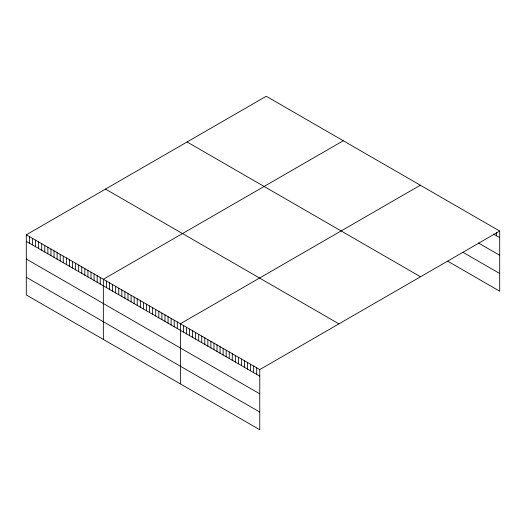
<?xml version="1.0" encoding="UTF-8"?>
<svg xmlns="http://www.w3.org/2000/svg" width="526" height="526" viewBox="0 0 526 526"><rect width="100%" height="100%" fill="white"/><g stroke="black" fill="none" stroke-linecap="round" stroke-linejoin="round"><path stroke-width="0.79" d="M26.3 234.8L259.759 369.581L259.759 429.735L26.3 294.948L26.3 234.8L266.241 96.265L499.7 231.052L499.7 291.2L447.804 261.238M343.287 140.744L103.339 279.28L103.339 339.428M420.327 185.224L180.379 323.753L180.379 383.908M259.759 369.581L499.7 231.052M493.592 234.077L499.7 237.601M478.331 242.953L499.7 255.288M463.064 252.362L499.7 273.513M187.065 141.981L420.517 276.768M105.483 189.084L338.935 323.865M26.3 241.342L259.759 376.129M26.3 259.035L259.759 393.816M26.3 277.261L259.759 412.042M496.649 232.564L496.649 235.839M256.701 367.819L256.701 374.367M253.65 366.057L253.65 372.605M250.6 364.294L250.6 370.843M247.542 362.532L247.542 369.081M244.491 360.77L244.491 367.319M241.441 359.008L241.441 365.557M238.383 357.246L238.383 363.795M235.332 355.484L235.332 362.026M232.282 353.722L232.282 360.264M229.224 351.96L229.224 358.502M226.173 350.191L226.173 356.74M223.123 348.429L223.123 354.978M220.065 346.667L220.065 353.216M217.014 344.905L217.014 351.453M213.964 343.143L213.964 349.691M210.906 341.381L210.906 347.929M207.855 339.618L207.855 346.167M204.805 337.856L204.805 344.405M201.754 336.094L201.754 342.643M198.696 334.332L198.696 340.881M195.646 332.57L195.646 339.119M192.595 330.808L192.595 337.35M189.538 329.046L189.538 335.588M186.487 327.284L186.487 333.826M183.436 325.515L183.436 332.064M177.301 321.978L177.301 328.526M174.218 320.196L174.218 326.745M171.134 318.421L171.134 324.963M168.057 316.639L168.057 323.188M164.973 314.857L164.973 321.406M161.89 313.082L161.89 319.63M158.813 311.3L158.813 317.849M155.729 309.525L155.729 316.067M152.645 307.743L152.645 314.292M149.562 305.961L149.562 312.51M146.484 304.186L146.484 310.735M143.401 302.404L143.401 308.953M140.317 300.629L140.317 307.171M137.24 298.847L137.24 305.396M134.156 297.065L134.156 303.614M131.073 295.29L131.073 301.839M127.996 293.508L127.996 300.057M124.912 291.733L124.912 298.275M121.828 289.951L121.828 296.5M118.751 288.176L118.751 294.718M115.667 286.394L115.667 292.943M112.584 284.612L112.584 291.161M109.507 282.837L109.507 289.385M106.423 281.055L106.423 287.604M100.256 277.498L100.256 284.047M97.178 275.716L97.178 282.265M94.095 273.941L94.095 280.49M91.011 272.159L91.011 278.708M87.934 270.384L87.934 276.926M84.85 268.602L84.85 275.151M81.767 266.82L81.767 273.369M78.69 265.045L78.69 271.594M75.606 263.263L75.606 269.812M72.522 261.488L72.522 268.03M69.445 259.706L69.445 266.255M66.361 257.924L66.361 264.473M63.278 256.149L63.278 262.698M60.201 254.367L60.201 260.916M57.117 252.592L57.117 259.134M54.033 250.81L54.033 257.359M50.95 249.028L50.95 255.577M47.873 247.253L47.873 253.802M44.789 245.471L44.789 252.02M41.705 243.696L41.705 250.238M38.628 241.914L38.628 248.463M35.544 240.132L35.544 246.681M32.461 238.357L32.461 244.906M29.384 236.575L29.384 243.124"/></g></svg>
